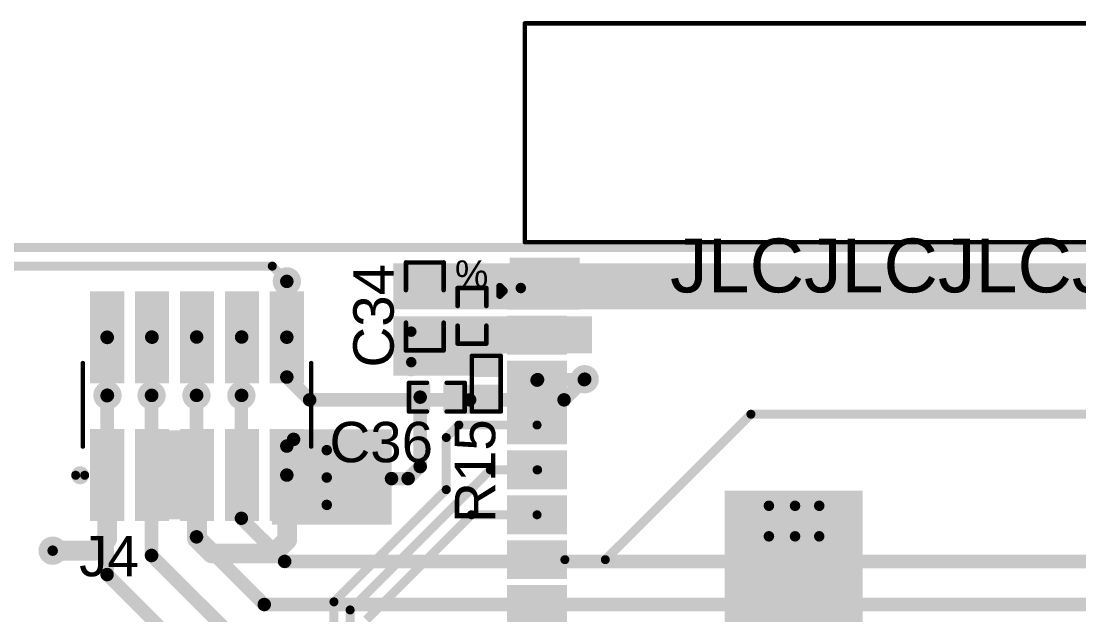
# Model space of a CAD drawing. Header units: millimetres. Extents: x -0.15 to 3.79, y -0.54 to 3.26.
# Drawn here: x 0.848 to 2.025, y 2.603 to 3.264 of the extents above; entities that cross this region are included whole.
import ezdxf

# ---------------------------------------------------------------- set-up
doc = ezdxf.new("R2010")
doc.units = ezdxf.units.MM
doc.header["$MEASUREMENT"] = 0
for name, color, linetype in [('BottomLayer', 5, 'Continuous'), ('BottomSolder', 6, 'Continuous'), ('Mechanical2', 216, 'Continuous'), ('TopLayer', 1, 'Continuous'), ('TopOverlay', 2, 'Continuous'), ('TopPaste', 8, 'Continuous'), ('TopSolder', 216, 'Continuous'), ('ViaHoleLayer', 16, 'Continuous')]:
    doc.layers.add(name, color=color, linetype=linetype)
doc.styles.add('Arial', font='', dxfattribs={"height": 0.2})
doc.styles.get('Arial').set_extended_font_data('Arial')

# ---------------------------------------------------------------- blocks, each defined once
blk = doc.blocks.new('41_SMD_M______37')
at = {"layer": 'TopLayer'}
for points in [[(-0.374, 0.3673), (-0.315, 0.3673), (-0.315, 0.3319), (-0.374, 0.3319)], [(0.315, 0.3673), (0.374, 0.3673), (0.374, 0.3319), (0.315, 0.3319)], [(-0.374, 0.3173), (-0.315, 0.3173), (-0.315, 0.2819), (-0.374, 0.2819)], [(0.315, 0.3173), (0.374, 0.3173), (0.374, 0.2819), (0.315, 0.2819)], [(-0.374, 0.2673), (-0.315, 0.2673), (-0.315, 0.2319), (-0.374, 0.2319)], [(0.315, 0.2673), (0.374, 0.2673), (0.374, 0.2319), (0.315, 0.2319)], [(-0.374, 0.2173), (-0.315, 0.2173), (-0.315, 0.1819), (-0.374, 0.1819)], [(0.315, 0.2173), (0.374, 0.2173), (0.374, 0.1819), (0.315, 0.1819)], [(-0.374, 0.1673), (-0.315, 0.1673), (-0.315, 0.1319), (-0.374, 0.1319)], [(0.315, 0.1673), (0.374, 0.1673), (0.374, 0.1319), (0.315, 0.1319)], [(-0.1319, 0.1224), (0.0138, 0.1224), (0.0138, -0.0232), (-0.1319, -0.0232)], [(-0.374, 0.1173), (-0.315, 0.1173), (-0.315, 0.0819), (-0.374, 0.0819)], [(0.315, 0.1173), (0.374, 0.1173), (0.374, 0.0819), (0.315, 0.0819)], [(-0.374, 0.0673), (-0.315, 0.0673), (-0.315, 0.0319), (-0.374, 0.0319)], [(0.315, 0.0673), (0.374, 0.0673), (0.374, 0.0319), (0.315, 0.0319)], [(-0.374, 0.0173), (-0.315, 0.0173), (-0.315, -0.0181), (-0.374, -0.0181)], [(0.315, 0.0173), (0.374, 0.0173), (0.374, -0.0181), (0.315, -0.0181)], [(-0.374, -0.0327), (-0.315, -0.0327), (-0.315, -0.0681), (-0.374, -0.0681)], [(0.315, -0.0327), (0.374, -0.0327), (0.374, -0.0681), (0.315, -0.0681)], [(-0.374, -0.0827), (-0.315, -0.0827), (-0.315, -0.1181), (-0.374, -0.1181)], [(0.315, -0.0827), (0.374, -0.0827), (0.374, -0.1181), (0.315, -0.1181)], [(-0.374, -0.1327), (-0.315, -0.1327), (-0.315, -0.1681), (-0.374, -0.1681)], [(0.315, -0.1327), (0.374, -0.1327), (0.374, -0.1681), (0.315, -0.1681)], [(-0.374, -0.1827), (-0.315, -0.1827), (-0.315, -0.2181), (-0.374, -0.2181)], [(0.315, -0.1827), (0.374, -0.1827), (0.374, -0.2181), (0.315, -0.2181)], [(-0.374, -0.2327), (-0.315, -0.2327), (-0.315, -0.2681), (-0.374, -0.2681)], [(0.315, -0.2327), (0.374, -0.2327), (0.374, -0.2681), (0.315, -0.2681)], [(-0.374, -0.2827), (-0.315, -0.2827), (-0.315, -0.3181), (-0.374, -0.3181)], [(0.315, -0.2827), (0.374, -0.2827), (0.374, -0.3181), (0.315, -0.3181)], [(-0.2925, -0.3791), (-0.2925, -0.3201), (-0.2571, -0.3201), (-0.2571, -0.3791)], [(-0.2425, -0.3791), (-0.2425, -0.3201), (-0.2071, -0.3201), (-0.2071, -0.3791)], [(-0.1925, -0.3791), (-0.1925, -0.3201), (-0.1571, -0.3201), (-0.1571, -0.3791)], [(-0.1425, -0.3791), (-0.1425, -0.3201), (-0.1071, -0.3201), (-0.1071, -0.3791)], [(-0.0925, -0.3791), (-0.0925, -0.3201), (-0.0571, -0.3201), (-0.0571, -0.3791)], [(-0.0425, -0.3791), (-0.0425, -0.3201), (-0.0071, -0.3201), (-0.0071, -0.3791)], [(0.0075, -0.3791), (0.0075, -0.3201), (0.0429, -0.3201), (0.0429, -0.3791)], [(0.0575, -0.3791), (0.0575, -0.3201), (0.0929, -0.3201), (0.0929, -0.3791)], [(0.1075, -0.3791), (0.1075, -0.3201), (0.1429, -0.3201), (0.1429, -0.3791)], [(0.1575, -0.3791), (0.1575, -0.3201), (0.1929, -0.3201), (0.1929, -0.3791)], [(0.2075, -0.3791), (0.2075, -0.3201), (0.2429, -0.3201), (0.2429, -0.3791)], [(0.2575, -0.3791), (0.2575, -0.3201), (0.2929, -0.3201), (0.2929, -0.3791)]]:
    blk.add_hatch(color=1, dxfattribs=at).paths.add_polyline_path(points)
at = {"layer": 'TopOverlay'}
for points in [[(-0.3748, 0.3686), (-0.2969, 0.3686), (-0.2969, 0.3859), (-0.3748, 0.3859)], [(-0.3133, 0.3279), (-0.2969, 0.3279), (-0.2969, 0.3703), (-0.3133, 0.3703)]]:
    blk.add_hatch(color=2, dxfattribs=at).paths.add_polyline_path(points)
at = {"layer": 'TopPaste'}
for points in [[(-0.374, 0.3673), (-0.315, 0.3673), (-0.315, 0.3319), (-0.374, 0.3319)], [(0.315, 0.3673), (0.374, 0.3673), (0.374, 0.3319), (0.315, 0.3319)], [(-0.374, 0.3173), (-0.315, 0.3173), (-0.315, 0.2819), (-0.374, 0.2819)], [(0.315, 0.3173), (0.374, 0.3173), (0.374, 0.2819), (0.315, 0.2819)], [(-0.374, 0.2673), (-0.315, 0.2673), (-0.315, 0.2319), (-0.374, 0.2319)], [(0.315, 0.2673), (0.374, 0.2673), (0.374, 0.2319), (0.315, 0.2319)], [(-0.374, 0.2173), (-0.315, 0.2173), (-0.315, 0.1819), (-0.374, 0.1819)], [(0.315, 0.2173), (0.374, 0.2173), (0.374, 0.1819), (0.315, 0.1819)], [(-0.374, 0.1673), (-0.315, 0.1673), (-0.315, 0.1319), (-0.374, 0.1319)], [(0.315, 0.1673), (0.374, 0.1673), (0.374, 0.1319), (0.315, 0.1319)], [(-0.1319, 0.1224), (0.0138, 0.1224), (0.0138, -0.0232), (-0.1319, -0.0232)], [(-0.374, 0.1173), (-0.315, 0.1173), (-0.315, 0.0819), (-0.374, 0.0819)], [(0.315, 0.1173), (0.374, 0.1173), (0.374, 0.0819), (0.315, 0.0819)], [(-0.374, 0.0673), (-0.315, 0.0673), (-0.315, 0.0319), (-0.374, 0.0319)], [(0.315, 0.0673), (0.374, 0.0673), (0.374, 0.0319), (0.315, 0.0319)], [(-0.374, 0.0173), (-0.315, 0.0173), (-0.315, -0.0181), (-0.374, -0.0181)], [(0.315, 0.0173), (0.374, 0.0173), (0.374, -0.0181), (0.315, -0.0181)], [(-0.374, -0.0327), (-0.315, -0.0327), (-0.315, -0.0681), (-0.374, -0.0681)], [(0.315, -0.0327), (0.374, -0.0327), (0.374, -0.0681), (0.315, -0.0681)], [(-0.374, -0.0827), (-0.315, -0.0827), (-0.315, -0.1181), (-0.374, -0.1181)], [(0.315, -0.0827), (0.374, -0.0827), (0.374, -0.1181), (0.315, -0.1181)], [(-0.374, -0.1327), (-0.315, -0.1327), (-0.315, -0.1681), (-0.374, -0.1681)], [(0.315, -0.1327), (0.374, -0.1327), (0.374, -0.1681), (0.315, -0.1681)], [(-0.374, -0.1827), (-0.315, -0.1827), (-0.315, -0.2181), (-0.374, -0.2181)], [(0.315, -0.1827), (0.374, -0.1827), (0.374, -0.2181), (0.315, -0.2181)], [(-0.374, -0.2327), (-0.315, -0.2327), (-0.315, -0.2681), (-0.374, -0.2681)], [(0.315, -0.2327), (0.374, -0.2327), (0.374, -0.2681), (0.315, -0.2681)], [(-0.374, -0.2827), (-0.315, -0.2827), (-0.315, -0.3181), (-0.374, -0.3181)], [(0.315, -0.2827), (0.374, -0.2827), (0.374, -0.3181), (0.315, -0.3181)], [(-0.2925, -0.3791), (-0.2925, -0.3201), (-0.2571, -0.3201), (-0.2571, -0.3791)], [(-0.2425, -0.3791), (-0.2425, -0.3201), (-0.2071, -0.3201), (-0.2071, -0.3791)], [(-0.1925, -0.3791), (-0.1925, -0.3201), (-0.1571, -0.3201), (-0.1571, -0.3791)], [(-0.1425, -0.3791), (-0.1425, -0.3201), (-0.1071, -0.3201), (-0.1071, -0.3791)], [(-0.0925, -0.3791), (-0.0925, -0.3201), (-0.0571, -0.3201), (-0.0571, -0.3791)], [(-0.0425, -0.3791), (-0.0425, -0.3201), (-0.0071, -0.3201), (-0.0071, -0.3791)], [(0.0075, -0.3791), (0.0075, -0.3201), (0.0429, -0.3201), (0.0429, -0.3791)], [(0.0575, -0.3791), (0.0575, -0.3201), (0.0929, -0.3201), (0.0929, -0.3791)], [(0.1075, -0.3791), (0.1075, -0.3201), (0.1429, -0.3201), (0.1429, -0.3791)], [(0.1575, -0.3791), (0.1575, -0.3201), (0.1929, -0.3201), (0.1929, -0.3791)], [(0.2075, -0.3791), (0.2075, -0.3201), (0.2429, -0.3201), (0.2429, -0.3791)], [(0.2575, -0.3791), (0.2575, -0.3201), (0.2929, -0.3201), (0.2929, -0.3791)]]:
    blk.add_hatch(color=8, dxfattribs=at).paths.add_polyline_path(points)
at = {"layer": 'TopSolder'}
for points in [[(-0.378, 0.3713), (-0.311, 0.3713), (-0.311, 0.3279), (-0.378, 0.3279)], [(0.311, 0.3713), (0.378, 0.3713), (0.378, 0.3279), (0.311, 0.3279)], [(-0.378, 0.3213), (-0.311, 0.3213), (-0.311, 0.2779), (-0.378, 0.2779)], [(0.311, 0.3213), (0.378, 0.3213), (0.378, 0.2779), (0.311, 0.2779)], [(-0.378, 0.2713), (-0.311, 0.2713), (-0.311, 0.2279), (-0.378, 0.2279)], [(0.311, 0.2713), (0.378, 0.2713), (0.378, 0.2279), (0.311, 0.2279)], [(-0.378, 0.2213), (-0.311, 0.2213), (-0.311, 0.1779), (-0.378, 0.1779)], [(0.311, 0.2213), (0.378, 0.2213), (0.378, 0.1779), (0.311, 0.1779)], [(-0.378, 0.1713), (-0.311, 0.1713), (-0.311, 0.1279), (-0.378, 0.1279)], [(0.311, 0.1713), (0.378, 0.1713), (0.378, 0.1279), (0.311, 0.1279)], [(-0.378, 0.1213), (-0.311, 0.1213), (-0.311, 0.0779), (-0.378, 0.0779)], [(-0.1359, 0.1264), (0.0178, 0.1264), (0.0178, -0.0272), (-0.1359, -0.0272)], [(0.311, 0.1213), (0.378, 0.1213), (0.378, 0.0779), (0.311, 0.0779)], [(-0.378, 0.0713), (-0.311, 0.0713), (-0.311, 0.0279), (-0.378, 0.0279)], [(0.311, 0.0713), (0.378, 0.0713), (0.378, 0.0279), (0.311, 0.0279)], [(-0.378, 0.0213), (-0.311, 0.0213), (-0.311, -0.0221), (-0.378, -0.0221)], [(0.311, 0.0213), (0.378, 0.0213), (0.378, -0.0221), (0.311, -0.0221)], [(-0.378, -0.0287), (-0.311, -0.0287), (-0.311, -0.0721), (-0.378, -0.0721)], [(0.311, -0.0287), (0.378, -0.0287), (0.378, -0.0721), (0.311, -0.0721)], [(-0.378, -0.0787), (-0.311, -0.0787), (-0.311, -0.1221), (-0.378, -0.1221)], [(0.311, -0.0787), (0.378, -0.0787), (0.378, -0.1221), (0.311, -0.1221)], [(-0.378, -0.1287), (-0.311, -0.1287), (-0.311, -0.1721), (-0.378, -0.1721)], [(0.311, -0.1287), (0.378, -0.1287), (0.378, -0.1721), (0.311, -0.1721)], [(-0.378, -0.1787), (-0.311, -0.1787), (-0.311, -0.2221), (-0.378, -0.2221)], [(0.311, -0.1787), (0.378, -0.1787), (0.378, -0.2221), (0.311, -0.2221)], [(-0.378, -0.2287), (-0.311, -0.2287), (-0.311, -0.2721), (-0.378, -0.2721)], [(0.311, -0.2287), (0.378, -0.2287), (0.378, -0.2721), (0.311, -0.2721)], [(-0.378, -0.2787), (-0.311, -0.2787), (-0.311, -0.3221), (-0.378, -0.3221)], [(0.311, -0.2787), (0.378, -0.2787), (0.378, -0.3221), (0.311, -0.3221)], [(-0.2965, -0.3831), (-0.2965, -0.3161), (-0.2531, -0.3161), (-0.2531, -0.3831)], [(-0.2465, -0.3831), (-0.2465, -0.3161), (-0.2031, -0.3161), (-0.2031, -0.3831)], [(-0.1965, -0.3831), (-0.1965, -0.3161), (-0.1531, -0.3161), (-0.1531, -0.3831)], [(-0.1465, -0.3831), (-0.1465, -0.3161), (-0.1031, -0.3161), (-0.1031, -0.3831)], [(-0.0965, -0.3831), (-0.0965, -0.3161), (-0.0531, -0.3161), (-0.0531, -0.3831)], [(-0.0465, -0.3831), (-0.0465, -0.3161), (-0.0031, -0.3161), (-0.0031, -0.3831)], [(0.0035, -0.3831), (0.0035, -0.3161), (0.0469, -0.3161), (0.0469, -0.3831)], [(0.0535, -0.3831), (0.0535, -0.3161), (0.0969, -0.3161), (0.0969, -0.3831)], [(0.1035, -0.3831), (0.1035, -0.3161), (0.1469, -0.3161), (0.1469, -0.3831)], [(0.1535, -0.3831), (0.1535, -0.3161), (0.1969, -0.3161), (0.1969, -0.3831)], [(0.2035, -0.3831), (0.2035, -0.3161), (0.2469, -0.3161), (0.2469, -0.3831)], [(0.2535, -0.3831), (0.2535, -0.3161), (0.2969, -0.3161), (0.2969, -0.3831)]]:
    blk.add_hatch(color=216, dxfattribs=at).paths.add_polyline_path(points)
at = {"layer": 'TopOverlay'}
for points, const_width in [([(-0.3581, 0.4033), (-0.3581, 0.647)], 0.005), ([(-0.3581, 0.647), (0.3579, 0.647)], 0.005), ([(0.3579, 0.4033), (0.3579, 0.647)], 0.005), ([(-0.3581, 0.4033), (0.3577, 0.4033)], 0.005), ([(-0.386, 0.344), (-0.386, 0.354)], 0.00787), ([(-0.386, 0.354), (-0.381, 0.349)], 0.00787), ([(-0.386, 0.344), (-0.381, 0.349)], 0.00787), ([(-0.3568, -0.3611), (-0.3568, -0.3291)], 0.005), ([(0.3572, -0.3621), (0.3572, -0.3301)], 0.005), ([(-0.3568, -0.3621), (-0.3019, -0.3621)], 0.005), ([(0.3022, -0.3621), (0.3572, -0.3621)], 0.005)]:
    blk.add_lwpolyline(points, dxfattribs=dict(at, const_width=const_width))
for points, const_width in [([(-0.3593, 0.647, 1), (-0.3568, 0.647, 1)], 0.0025), ([(-0.3593, 0.647, 1), (-0.3568, 0.647, 1)], 0.0025), ([(0.3567, 0.647, 1), (0.3592, 0.647, 1)], 0.0025), ([(0.3567, 0.647, 1), (0.3592, 0.647, 1)], 0.0025), ([(-0.3593, 0.4033, 1), (-0.3568, 0.4033, 1)], 0.0025), ([(-0.3593, 0.4033, 1), (-0.3568, 0.4033, 1)], 0.0025), ([(0.3565, 0.4033, 1), (0.359, 0.4033, 1)], 0.0025), ([(0.3567, 0.4033, 1), (0.3592, 0.4033, 1)], 0.0025), ([(-0.388, 0.354, 1), (-0.384, 0.354, 1)], 0.00394), ([(-0.388, 0.354, 1), (-0.384, 0.354, 1)], 0.00394), ([(-0.388, 0.344, 1), (-0.384, 0.344, 1)], 0.00394), ([(-0.388, 0.344, 1), (-0.384, 0.344, 1)], 0.00394), ([(-0.383, 0.349, 1), (-0.379, 0.349, 1)], 0.00394), ([(-0.383, 0.349, 1), (-0.379, 0.349, 1)], 0.00394), ([(-0.3581, -0.3291, 1), (-0.3556, -0.3291, 1)], 0.0025), ([(0.3559, -0.3301, 1), (0.3584, -0.3301, 1)], 0.0025), ([(-0.3581, -0.3611, 1), (-0.3556, -0.3611, 1)], 0.0025), ([(-0.3581, -0.3621, 1), (-0.3556, -0.3621, 1)], 0.0025), ([(-0.3032, -0.3621, 1), (-0.3007, -0.3621, 1)], 0.0025), ([(0.301, -0.3621, 1), (0.3035, -0.3621, 1)], 0.0025), ([(0.3559, -0.3621, 1), (0.3584, -0.3621, 1)], 0.0025), ([(0.3559, -0.3621, 1), (0.3584, -0.3621, 1)], 0.0025)]:
    blk.add_lwpolyline(points, format="xyb", close=True, dxfattribs=dict(at, const_width=const_width))
blk = doc.blocks.new('R___0402_82')
at = {"layer": 'TopLayer'}
for points in [[(-0.0275, -0.0125), (-0.0275, 0.0125), (-0.0095, 0.0125), (-0.0095, -0.0125)], [(0.0095, -0.0125), (0.0095, 0.0125), (0.0275, 0.0125), (0.0275, -0.0125)]]:
    blk.add_hatch(color=1, dxfattribs=at).paths.add_polyline_path(points)
at = {"layer": 'TopPaste'}
for points in [[(-0.0275, -0.0125), (-0.0275, 0.0125), (-0.0095, 0.0125), (-0.0095, -0.0125)], [(0.0095, -0.0125), (0.0095, 0.0125), (0.0275, 0.0125), (0.0275, -0.0125)]]:
    blk.add_hatch(color=8, dxfattribs=at).paths.add_polyline_path(points)
at = {"layer": 'TopSolder'}
for points in [[(-0.0297, -0.0147), (-0.0297, 0.0147), (-0.0073, 0.0147), (-0.0073, -0.0147)], [(0.0073, -0.0147), (0.0073, 0.0147), (0.0297, 0.0147), (0.0297, -0.0147)]]:
    blk.add_hatch(color=216, dxfattribs=at).paths.add_polyline_path(points)
at = {"layer": 'TopOverlay'}
for points, const_width in [([(-0.031, 0.016), (-0.031, -0.016)], 0.005), ([(-0.031, 0.016), (0.031, 0.016)], 0.005), ([(0.031, 0.016), (0.031, -0.016)], 0.005), ([(-0.031, -0.016), (0.031, -0.016)], 0.005), ([(-0.032, -0.017), (0.032, -0.017)], 0.000127)]:
    blk.add_lwpolyline(points, dxfattribs=dict(at, const_width=const_width))
for points, const_width in [([(-0.0323, 0.016, 1), (-0.0297, 0.016, 1)], 0.0025), ([(-0.0323, 0.016, 1), (-0.0297, 0.016, 1)], 0.0025), ([(0.0297, 0.016, 1), (0.0323, 0.016, 1)], 0.0025), ([(0.0297, 0.016, 1), (0.0323, 0.016, 1)], 0.0025), ([(-0.0323, -0.016, 1), (-0.0297, -0.016, 1)], 0.0025), ([(-0.0323, -0.016, 1), (-0.0297, -0.016, 1)], 0.0025), ([(-0.032, -0.017, 1), (-0.032, -0.017, 1)], 0.0000635), ([(0.0297, -0.016, 1), (0.0323, -0.016, 1)], 0.0025), ([(0.0297, -0.016, 1), (0.0323, -0.016, 1)], 0.0025), ([(0.032, -0.017, 1), (0.032, -0.017, 1)], 0.0000635)]:
    blk.add_lwpolyline(points, format="xyb", close=True, dxfattribs=dict(at, const_width=const_width))
blk = doc.blocks.new('20021121_00010C4LF__143')
at = {"layer": 'TopLayer'}
for points in [[(-0.115, 0.124), (-0.085, 0.124), (-0.085, 0.0295), (-0.115, 0.0295)], [(-0.065, 0.124), (-0.035, 0.124), (-0.035, 0.0295), (-0.065, 0.0295)], [(-0.015, 0.124), (0.015, 0.124), (0.015, 0.0295), (-0.015, 0.0295)], [(0.035, 0.124), (0.065, 0.124), (0.065, 0.0295), (0.035, 0.0295)], [(0.085, 0.124), (0.115, 0.124), (0.115, 0.0295), (0.085, 0.0295)], [(-0.115, -0.0295), (-0.085, -0.0295), (-0.085, -0.124), (-0.115, -0.124)], [(-0.065, -0.0295), (-0.035, -0.0295), (-0.035, -0.124), (-0.065, -0.124)], [(-0.015, -0.0295), (0.015, -0.0295), (0.015, -0.124), (-0.015, -0.124)], [(0.035, -0.0295), (0.065, -0.0295), (0.065, -0.124), (0.035, -0.124)], [(0.085, -0.0295), (0.115, -0.0295), (0.115, -0.124), (0.085, -0.124)]]:
    blk.add_hatch(color=1, dxfattribs=at).paths.add_polyline_path(points)
at = {"layer": 'TopPaste'}
for points in [[(-0.115, 0.124), (-0.085, 0.124), (-0.085, 0.0295), (-0.115, 0.0295)], [(-0.065, 0.124), (-0.035, 0.124), (-0.035, 0.0295), (-0.065, 0.0295)], [(-0.015, 0.124), (0.015, 0.124), (0.015, 0.0295), (-0.015, 0.0295)], [(0.035, 0.124), (0.065, 0.124), (0.065, 0.0295), (0.035, 0.0295)], [(0.085, 0.124), (0.115, 0.124), (0.115, 0.0295), (0.085, 0.0295)], [(-0.115, -0.0295), (-0.085, -0.0295), (-0.085, -0.124), (-0.115, -0.124)], [(-0.065, -0.0295), (-0.035, -0.0295), (-0.035, -0.124), (-0.065, -0.124)], [(-0.015, -0.0295), (0.015, -0.0295), (0.015, -0.124), (-0.015, -0.124)], [(0.035, -0.0295), (0.065, -0.0295), (0.065, -0.124), (0.035, -0.124)], [(0.085, -0.0295), (0.115, -0.0295), (0.115, -0.124), (0.085, -0.124)]]:
    blk.add_hatch(color=8, dxfattribs=at).paths.add_polyline_path(points)
at = {"layer": 'TopSolder'}
for points in [[(-0.119, 0.128), (-0.081, 0.128), (-0.081, 0.0255), (-0.119, 0.0255)], [(-0.069, 0.128), (-0.031, 0.128), (-0.031, 0.0255), (-0.069, 0.0255)], [(-0.019, 0.128), (0.019, 0.128), (0.019, 0.0255), (-0.019, 0.0255)], [(0.031, 0.128), (0.069, 0.128), (0.069, 0.0255), (0.031, 0.0255)], [(0.081, 0.128), (0.119, 0.128), (0.119, 0.0255), (0.081, 0.0255)], [(-0.119, -0.0255), (-0.081, -0.0255), (-0.081, -0.128), (-0.119, -0.128)], [(-0.069, -0.0255), (-0.031, -0.0255), (-0.031, -0.128), (-0.069, -0.128)], [(-0.019, -0.0255), (0.019, -0.0255), (0.019, -0.128), (-0.019, -0.128)], [(0.031, -0.0255), (0.069, -0.0255), (0.069, -0.128), (0.031, -0.128)], [(0.081, -0.0255), (0.119, -0.0255), (0.119, -0.128), (0.081, -0.128)]]:
    blk.add_hatch(color=216, dxfattribs=at).paths.add_polyline_path(points)
at = {"layer": 'TopOverlay', "const_width": 0.005}
for points in [[(-0.127, -0.045), (-0.127, 0.048)], [(0.127, -0.045), (0.127, 0.048)]]:
    blk.add_lwpolyline(points, dxfattribs=at)
at = {"layer": 'TopOverlay'}
for points, const_width in [([(-0.1283, 0.048, 1), (-0.1258, 0.048, 1)], 0.0025), ([(0.1258, 0.048, 1), (0.1283, 0.048, 1)], 0.0025), ([(-0.1283, -0.045, 1), (-0.1258, -0.045, 1)], 0.0025), ([(0.1258, -0.045, 1), (0.1283, -0.045, 1)], 0.0025), ([(-0.125, -0.077, 1), (-0.135, -0.077, 1)], 0.01), ([(-0.1375, -0.077, 1), (-0.1325, -0.077, 1)], 0.005), ([(-0.1275, -0.077, 1), (-0.1225, -0.077, 1)], 0.005)]:
    blk.add_lwpolyline(points, format="xyb", close=True, dxfattribs=dict(at, const_width=const_width))
blk = doc.blocks.new('C___0402_156')
at = {"layer": 'TopLayer'}
for points in [[(-0.0275, -0.0125), (-0.0275, 0.0125), (-0.0095, 0.0125), (-0.0095, -0.0125)], [(0.0095, -0.0125), (0.0095, 0.0125), (0.0275, 0.0125), (0.0275, -0.0125)]]:
    blk.add_hatch(color=1, dxfattribs=at).paths.add_polyline_path(points)
at = {"layer": 'TopPaste'}
for points in [[(-0.0275, -0.0125), (-0.0275, 0.0125), (-0.0095, 0.0125), (-0.0095, -0.0125)], [(0.0095, -0.0125), (0.0095, 0.0125), (0.0275, 0.0125), (0.0275, -0.0125)]]:
    blk.add_hatch(color=8, dxfattribs=at).paths.add_polyline_path(points)
at = {"layer": 'TopSolder'}
for points in [[(-0.0299, -0.0149), (-0.0299, 0.0149), (-0.0071, 0.0149), (-0.0071, -0.0149)], [(0.0071, -0.0149), (0.0071, 0.0149), (0.0299, 0.0149), (0.0299, -0.0149)]]:
    blk.add_hatch(color=216, dxfattribs=at).paths.add_polyline_path(points)
at = {"layer": 'TopOverlay', "const_width": 0.005}
for points in [[(-0.031, 0.016), (-0.011, 0.016)], [(-0.031, -0.016), (-0.031, 0.016)], [(0.011, 0.016), (0.031, 0.016)], [(0.031, -0.016), (0.031, 0.016)], [(-0.031, -0.016), (-0.011, -0.016)], [(0.011, -0.016), (0.031, -0.016)]]:
    blk.add_lwpolyline(points, dxfattribs=at)
at = {"layer": 'TopOverlay', "const_width": 0.0025}
for points in [[(-0.0323, 0.016, 1), (-0.0297, 0.016, 1)], [(-0.0323, 0.016, 1), (-0.0297, 0.016, 1)], [(-0.0123, 0.016, 1), (-0.0097, 0.016, 1)], [(0.0097, 0.016, 1), (0.0123, 0.016, 1)], [(0.0297, 0.016, 1), (0.0323, 0.016, 1)], [(0.0297, 0.016, 1), (0.0323, 0.016, 1)], [(-0.0323, -0.016, 1), (-0.0297, -0.016, 1)], [(-0.0323, -0.016, 1), (-0.0297, -0.016, 1)], [(-0.0123, -0.016, 1), (-0.0097, -0.016, 1)], [(0.0097, -0.016, 1), (0.0123, -0.016, 1)], [(0.0297, -0.016, 1), (0.0323, -0.016, 1)], [(0.0297, -0.016, 1), (0.0323, -0.016, 1)]]:
    blk.add_lwpolyline(points, format="xyb", close=True, dxfattribs=at)
blk = doc.blocks.new('C___0402_157')
at = {"layer": 'TopLayer'}
for points in [[(-0.0275, -0.0125), (-0.0275, 0.0125), (-0.0095, 0.0125), (-0.0095, -0.0125)], [(0.0095, -0.0125), (0.0095, 0.0125), (0.0275, 0.0125), (0.0275, -0.0125)]]:
    blk.add_hatch(color=1, dxfattribs=at).paths.add_polyline_path(points)
at = {"layer": 'TopPaste'}
for points in [[(-0.0275, -0.0125), (-0.0275, 0.0125), (-0.0095, 0.0125), (-0.0095, -0.0125)], [(0.0095, -0.0125), (0.0095, 0.0125), (0.0275, 0.0125), (0.0275, -0.0125)]]:
    blk.add_hatch(color=8, dxfattribs=at).paths.add_polyline_path(points)
at = {"layer": 'TopSolder'}
for points in [[(-0.0299, -0.0149), (-0.0299, 0.0149), (-0.0071, 0.0149), (-0.0071, -0.0149)], [(0.0071, -0.0149), (0.0071, 0.0149), (0.0299, 0.0149), (0.0299, -0.0149)]]:
    blk.add_hatch(color=216, dxfattribs=at).paths.add_polyline_path(points)
at = {"layer": 'TopOverlay', "const_width": 0.005}
for points in [[(-0.031, 0.016), (-0.011, 0.016)], [(-0.031, 0.016), (-0.031, -0.016)], [(0.011, 0.016), (0.031, 0.016)], [(0.031, 0.016), (0.031, -0.016)], [(-0.031, -0.016), (-0.011, -0.016)], [(0.011, -0.016), (0.031, -0.016)]]:
    blk.add_lwpolyline(points, dxfattribs=at)
at = {"layer": 'TopOverlay', "const_width": 0.0025}
for points in [[(-0.0323, 0.016, 1), (-0.0297, 0.016, 1)], [(-0.0323, 0.016, 1), (-0.0297, 0.016, 1)], [(-0.0123, 0.016, 1), (-0.0097, 0.016, 1)], [(0.0097, 0.016, 1), (0.0123, 0.016, 1)], [(0.0297, 0.016, 1), (0.0323, 0.016, 1)], [(0.0297, 0.016, 1), (0.0323, 0.016, 1)], [(-0.0323, -0.016, 1), (-0.0297, -0.016, 1)], [(-0.0323, -0.016, 1), (-0.0297, -0.016, 1)], [(-0.0123, -0.016, 1), (-0.0097, -0.016, 1)], [(0.0097, -0.016, 1), (0.0123, -0.016, 1)], [(0.0297, -0.016, 1), (0.0323, -0.016, 1)], [(0.0297, -0.016, 1), (0.0323, -0.016, 1)]]:
    blk.add_lwpolyline(points, format="xyb", close=True, dxfattribs=at)
blk = doc.blocks.new('C___0603_158')
at = {"layer": 'TopLayer'}
for points in [[(-0.015, 0.0175), (-0.015, -0.0175), (-0.045, -0.0175), (-0.045, 0.0175)], [(0.045, 0.0175), (0.045, -0.0175), (0.015, -0.0175), (0.015, 0.0175)]]:
    blk.add_hatch(color=1, dxfattribs=at).paths.add_polyline_path(points)
at = {"layer": 'TopPaste'}
for points in [[(-0.015, 0.0175), (-0.015, -0.0175), (-0.045, -0.0175), (-0.045, 0.0175)], [(0.045, 0.0175), (0.045, -0.0175), (0.015, -0.0175), (0.015, 0.0175)]]:
    blk.add_hatch(color=8, dxfattribs=at).paths.add_polyline_path(points)
at = {"layer": 'TopSolder'}
for points in [[(-0.0126, 0.0199), (-0.0126, -0.0199), (-0.0474, -0.0199), (-0.0474, 0.0199)], [(0.0474, 0.0199), (0.0474, -0.0199), (0.0126, -0.0199), (0.0126, 0.0199)]]:
    blk.add_hatch(color=216, dxfattribs=at).paths.add_polyline_path(points)
at = {"layer": 'TopOverlay', "const_width": 0.005}
for points in [[(-0.049, 0.021), (-0.018, 0.021)], [(-0.049, 0.021), (-0.049, -0.021)], [(0.018, 0.021), (0.049, 0.021)], [(0.049, 0.021), (0.049, -0.021)], [(-0.049, -0.021), (-0.018, -0.021)], [(0.018, -0.021), (0.049, -0.021)]]:
    blk.add_lwpolyline(points, dxfattribs=at)
at = {"layer": 'TopOverlay', "const_width": 0.0025}
for points in [[(-0.0503, 0.021, 1), (-0.0478, 0.021, 1)], [(-0.0503, 0.021, 1), (-0.0478, 0.021, 1)], [(-0.0192, 0.021, 1), (-0.0168, 0.021, 1)], [(0.0168, 0.021, 1), (0.0192, 0.021, 1)], [(0.0478, 0.021, 1), (0.0503, 0.021, 1)], [(0.0478, 0.021, 1), (0.0503, 0.021, 1)], [(-0.0503, -0.021, 1), (-0.0478, -0.021, 1)], [(-0.0503, -0.021, 1), (-0.0478, -0.021, 1)], [(-0.0192, -0.021, 1), (-0.0168, -0.021, 1)], [(0.0168, -0.021, 1), (0.0192, -0.021, 1)], [(0.0478, -0.021, 1), (0.0503, -0.021, 1)], [(0.0478, -0.021, 1), (0.0503, -0.021, 1)]]:
    blk.add_lwpolyline(points, format="xyb", close=True, dxfattribs=at)

msp = doc.modelspace()

# ---------------------------------------------------------------- hatches: boundary and pattern name
at = {"layer": 'BottomLayer'}
h = msp.add_hatch(color=5, dxfattribs=at)
edge = h.paths.add_edge_path()
edge.add_arc((1.1436, 2.974), 0.0118, 0, 360)
h = msp.add_hatch(color=5, dxfattribs=at)
edge = h.paths.add_edge_path()
edge.add_arc((1.4039, 2.9666), 0.0118, 0, 360)
h = msp.add_hatch(color=5, dxfattribs=at)
edge = h.paths.add_edge_path()
edge.add_arc((1.282, 2.918), 0.0118, 0, 360)
h = msp.add_hatch(color=5, dxfattribs=at)
edge = h.paths.add_edge_path()
edge.add_arc((1.282, 2.884), 0.0118, 0, 360)
h = msp.add_hatch(color=5, dxfattribs=at)
edge = h.paths.add_edge_path()
edge.add_arc((1.475, 2.865), 0.0118, 0, 360)
h = msp.add_hatch(color=5, dxfattribs=at)
edge = h.paths.add_edge_path()
edge.add_arc((0.944, 2.847), 0.0118, 0, 360)
h = msp.add_hatch(color=5, dxfattribs=at)
edge = h.paths.add_edge_path()
edge.add_arc((0.993, 2.847), 0.0118, 0, 360)
h = msp.add_hatch(color=5, dxfattribs=at)
edge = h.paths.add_edge_path()
edge.add_arc((1.043, 2.847), 0.0118, 0, 360)
h = msp.add_hatch(color=5, dxfattribs=at)
edge = h.paths.add_edge_path()
edge.add_arc((1.093, 2.847), 0.0118, 0, 360)
h = msp.add_hatch(color=5, dxfattribs=at)
edge = h.paths.add_edge_path()
edge.add_arc((1.347, 2.842), 0.0118, 0, 360)
h = msp.add_hatch(color=5, dxfattribs=at)
edge = h.paths.add_edge_path()
edge.add_arc((1.188, 2.786), 0.0118, 0, 360)
h = msp.add_hatch(color=5, dxfattribs=at)
edge = h.paths.add_edge_path()
edge.add_arc((1.188, 2.7555), 0.0118, 0, 360)
h = msp.add_hatch(color=5, dxfattribs=at)
edge = h.paths.add_edge_path()
edge.add_arc((1.188, 2.725), 0.0118, 0, 360)
h = msp.add_hatch(color=5, dxfattribs=at)
edge = h.paths.add_edge_path()
edge.add_arc((1.68, 2.724), 0.0118, 0, 360)
h = msp.add_hatch(color=5, dxfattribs=at)
edge = h.paths.add_edge_path()
edge.add_arc((1.7091, 2.724), 0.0118, 0, 360)
h = msp.add_hatch(color=5, dxfattribs=at)
edge = h.paths.add_edge_path()
edge.add_arc((1.736, 2.724), 0.0118, 0, 360)
h = msp.add_hatch(color=5, dxfattribs=at)
edge = h.paths.add_edge_path()
edge.add_arc((1.68, 2.69), 0.0118, 0, 360)
h = msp.add_hatch(color=5, dxfattribs=at)
edge = h.paths.add_edge_path()
edge.add_arc((1.7091, 2.69), 0.0118, 0, 360)
h = msp.add_hatch(color=5, dxfattribs=at)
edge = h.paths.add_edge_path()
edge.add_arc((1.736, 2.69), 0.0118, 0, 360)
h = msp.add_hatch(color=5, dxfattribs=at)
edge = h.paths.add_edge_path()
edge.add_arc((0.883, 2.674), 0.0118, 0, 360)
at = {"layer": 'BottomSolder'}
h = msp.add_hatch(color=6, dxfattribs=at)
edge = h.paths.add_edge_path()
edge.add_arc((1.1436, 2.974), 0.0158, 0, 360)
h = msp.add_hatch(color=6, dxfattribs=at)
edge = h.paths.add_edge_path()
edge.add_arc((1.4039, 2.9666), 0.0158, 0, 360)
h = msp.add_hatch(color=6, dxfattribs=at)
edge = h.paths.add_edge_path()
edge.add_arc((1.282, 2.918), 0.0158, 0, 360)
h = msp.add_hatch(color=6, dxfattribs=at)
edge = h.paths.add_edge_path()
edge.add_arc((1.282, 2.884), 0.0158, 0, 360)
h = msp.add_hatch(color=6, dxfattribs=at)
edge = h.paths.add_edge_path()
edge.add_arc((1.475, 2.865), 0.0158, 0, 360)
h = msp.add_hatch(color=6, dxfattribs=at)
edge = h.paths.add_edge_path()
edge.add_arc((0.944, 2.847), 0.0158, 0, 360)
h = msp.add_hatch(color=6, dxfattribs=at)
edge = h.paths.add_edge_path()
edge.add_arc((0.993, 2.847), 0.0158, 0, 360)
h = msp.add_hatch(color=6, dxfattribs=at)
edge = h.paths.add_edge_path()
edge.add_arc((1.043, 2.847), 0.0158, 0, 360)
h = msp.add_hatch(color=6, dxfattribs=at)
edge = h.paths.add_edge_path()
edge.add_arc((1.093, 2.847), 0.0158, 0, 360)
h = msp.add_hatch(color=6, dxfattribs=at)
edge = h.paths.add_edge_path()
edge.add_arc((1.347, 2.842), 0.0158, 0, 360)
h = msp.add_hatch(color=6, dxfattribs=at)
edge = h.paths.add_edge_path()
edge.add_arc((1.188, 2.786), 0.0158, 0, 360)
h = msp.add_hatch(color=6, dxfattribs=at)
edge = h.paths.add_edge_path()
edge.add_arc((1.188, 2.7555), 0.0158, 0, 360)
h = msp.add_hatch(color=6, dxfattribs=at)
edge = h.paths.add_edge_path()
edge.add_arc((1.188, 2.725), 0.0158, 0, 360)
h = msp.add_hatch(color=6, dxfattribs=at)
edge = h.paths.add_edge_path()
edge.add_arc((1.68, 2.724), 0.0158, 0, 360)
h = msp.add_hatch(color=6, dxfattribs=at)
edge = h.paths.add_edge_path()
edge.add_arc((1.7091, 2.724), 0.0158, 0, 360)
h = msp.add_hatch(color=6, dxfattribs=at)
edge = h.paths.add_edge_path()
edge.add_arc((1.736, 2.724), 0.0158, 0, 360)
h = msp.add_hatch(color=6, dxfattribs=at)
edge = h.paths.add_edge_path()
edge.add_arc((1.68, 2.69), 0.0158, 0, 360)
h = msp.add_hatch(color=6, dxfattribs=at)
edge = h.paths.add_edge_path()
edge.add_arc((1.7091, 2.69), 0.0158, 0, 360)
h = msp.add_hatch(color=6, dxfattribs=at)
edge = h.paths.add_edge_path()
edge.add_arc((1.736, 2.69), 0.0158, 0, 360)
h = msp.add_hatch(color=6, dxfattribs=at)
edge = h.paths.add_edge_path()
edge.add_arc((0.883, 2.674), 0.0158, 0, 360)
at = {"layer": 'TopLayer'}
for points in [[(1.262, 2.943), (2.142, 2.943), (2.142, 2.994), (1.262, 2.994)], [(1.262, 2.894), (1.483, 2.894), (1.483, 2.935), (1.262, 2.935)], [(1.262, 2.869), (1.384, 2.869), (1.384, 2.897), (1.262, 2.897)], [(1.318, 2.827), (1.384, 2.827), (1.384, 2.859), (1.318, 2.859)], [(0.977, 2.709), (1.062, 2.709), (1.062, 2.808), (0.977, 2.808)], [(1.127, 2.703), (1.2601, 2.703), (1.2601, 2.809), (1.127, 2.809)]]:
    msp.add_hatch(color=1, dxfattribs=at).paths.add_polyline_path(points)
h = msp.add_hatch(color=1, dxfattribs=at)
edge = h.paths.add_edge_path()
edge.add_arc((1.1436, 2.974), 0.0118, 0, 360)
h = msp.add_hatch(color=1, dxfattribs=at)
edge = h.paths.add_edge_path()
edge.add_arc((1.4039, 2.9666), 0.0118, 0, 360)
h = msp.add_hatch(color=1, dxfattribs=at)
edge = h.paths.add_edge_path()
edge.add_arc((1.282, 2.918), 0.0118, 0, 360)
h = msp.add_hatch(color=1, dxfattribs=at)
edge = h.paths.add_edge_path()
edge.add_arc((1.282, 2.884), 0.0118, 0, 360)
h = msp.add_hatch(color=1, dxfattribs=at)
edge = h.paths.add_edge_path()
edge.add_arc((1.475, 2.865), 0.0118, 0, 360)
h = msp.add_hatch(color=1, dxfattribs=at)
edge = h.paths.add_edge_path()
edge.add_arc((0.944, 2.847), 0.0118, 0, 360)
h = msp.add_hatch(color=1, dxfattribs=at)
edge = h.paths.add_edge_path()
edge.add_arc((0.993, 2.847), 0.0118, 0, 360)
h = msp.add_hatch(color=1, dxfattribs=at)
edge = h.paths.add_edge_path()
edge.add_arc((1.043, 2.847), 0.0118, 0, 360)
h = msp.add_hatch(color=1, dxfattribs=at)
edge = h.paths.add_edge_path()
edge.add_arc((1.093, 2.847), 0.0118, 0, 360)
h = msp.add_hatch(color=1, dxfattribs=at)
edge = h.paths.add_edge_path()
edge.add_arc((1.347, 2.842), 0.0118, 0, 360)
h = msp.add_hatch(color=1, dxfattribs=at)
edge = h.paths.add_edge_path()
edge.add_arc((1.188, 2.786), 0.0118, 0, 360)
h = msp.add_hatch(color=1, dxfattribs=at)
edge = h.paths.add_edge_path()
edge.add_arc((1.188, 2.7555), 0.0118, 0, 360)
h = msp.add_hatch(color=1, dxfattribs=at)
edge = h.paths.add_edge_path()
edge.add_arc((1.188, 2.725), 0.0118, 0, 360)
h = msp.add_hatch(color=1, dxfattribs=at)
edge = h.paths.add_edge_path()
edge.add_arc((1.68, 2.724), 0.0118, 0, 360)
h = msp.add_hatch(color=1, dxfattribs=at)
edge = h.paths.add_edge_path()
edge.add_arc((1.7091, 2.724), 0.0118, 0, 360)
h = msp.add_hatch(color=1, dxfattribs=at)
edge = h.paths.add_edge_path()
edge.add_arc((1.736, 2.724), 0.0118, 0, 360)
h = msp.add_hatch(color=1, dxfattribs=at)
edge = h.paths.add_edge_path()
edge.add_arc((1.68, 2.69), 0.0118, 0, 360)
h = msp.add_hatch(color=1, dxfattribs=at)
edge = h.paths.add_edge_path()
edge.add_arc((1.7091, 2.69), 0.0118, 0, 360)
h = msp.add_hatch(color=1, dxfattribs=at)
edge = h.paths.add_edge_path()
edge.add_arc((1.736, 2.69), 0.0118, 0, 360)
h = msp.add_hatch(color=1, dxfattribs=at)
edge = h.paths.add_edge_path()
edge.add_arc((0.883, 2.674), 0.0118, 0, 360)
at = {"layer": 'TopSolder'}
h = msp.add_hatch(color=216, dxfattribs=at)
edge = h.paths.add_edge_path()
edge.add_arc((1.1436, 2.974), 0.0158, 0, 360)
h = msp.add_hatch(color=216, dxfattribs=at)
edge = h.paths.add_edge_path()
edge.add_arc((1.4039, 2.9666), 0.0158, 0, 360)
h = msp.add_hatch(color=216, dxfattribs=at)
edge = h.paths.add_edge_path()
edge.add_arc((1.282, 2.918), 0.0158, 0, 360)
h = msp.add_hatch(color=216, dxfattribs=at)
edge = h.paths.add_edge_path()
edge.add_arc((1.282, 2.884), 0.0158, 0, 360)
h = msp.add_hatch(color=216, dxfattribs=at)
edge = h.paths.add_edge_path()
edge.add_arc((1.475, 2.865), 0.0158, 0, 360)
h = msp.add_hatch(color=216, dxfattribs=at)
edge = h.paths.add_edge_path()
edge.add_arc((0.944, 2.847), 0.0158, 0, 360)
h = msp.add_hatch(color=216, dxfattribs=at)
edge = h.paths.add_edge_path()
edge.add_arc((0.993, 2.847), 0.0158, 0, 360)
h = msp.add_hatch(color=216, dxfattribs=at)
edge = h.paths.add_edge_path()
edge.add_arc((1.043, 2.847), 0.0158, 0, 360)
h = msp.add_hatch(color=216, dxfattribs=at)
edge = h.paths.add_edge_path()
edge.add_arc((1.093, 2.847), 0.0158, 0, 360)
h = msp.add_hatch(color=216, dxfattribs=at)
edge = h.paths.add_edge_path()
edge.add_arc((1.347, 2.842), 0.0158, 0, 360)
h = msp.add_hatch(color=216, dxfattribs=at)
edge = h.paths.add_edge_path()
edge.add_arc((1.188, 2.786), 0.0158, 0, 360)
h = msp.add_hatch(color=216, dxfattribs=at)
edge = h.paths.add_edge_path()
edge.add_arc((1.188, 2.7555), 0.0158, 0, 360)
h = msp.add_hatch(color=216, dxfattribs=at)
edge = h.paths.add_edge_path()
edge.add_arc((1.188, 2.725), 0.0158, 0, 360)
h = msp.add_hatch(color=216, dxfattribs=at)
edge = h.paths.add_edge_path()
edge.add_arc((1.68, 2.724), 0.0158, 0, 360)
h = msp.add_hatch(color=216, dxfattribs=at)
edge = h.paths.add_edge_path()
edge.add_arc((1.7091, 2.724), 0.0158, 0, 360)
h = msp.add_hatch(color=216, dxfattribs=at)
edge = h.paths.add_edge_path()
edge.add_arc((1.736, 2.724), 0.0158, 0, 360)
h = msp.add_hatch(color=216, dxfattribs=at)
edge = h.paths.add_edge_path()
edge.add_arc((1.68, 2.69), 0.0158, 0, 360)
h = msp.add_hatch(color=216, dxfattribs=at)
edge = h.paths.add_edge_path()
edge.add_arc((1.7091, 2.69), 0.0158, 0, 360)
h = msp.add_hatch(color=216, dxfattribs=at)
edge = h.paths.add_edge_path()
edge.add_arc((1.736, 2.69), 0.0158, 0, 360)
h = msp.add_hatch(color=216, dxfattribs=at)
edge = h.paths.add_edge_path()
edge.add_arc((0.883, 2.674), 0.0158, 0, 360)
at = {"layer": 'ViaHoleLayer'}
h = msp.add_hatch(color=16, dxfattribs=at)
edge = h.paths.add_edge_path()
edge.add_arc((1.1436, 2.974), 0.00591, 0, 360)
h = msp.add_hatch(color=16, dxfattribs=at)
edge = h.paths.add_edge_path()
edge.add_arc((1.4039, 2.9666), 0.00591, 0, 360)
h = msp.add_hatch(color=16, dxfattribs=at)
edge = h.paths.add_edge_path()
edge.add_arc((1.282, 2.918), 0.00591, 0, 360)
h = msp.add_hatch(color=16, dxfattribs=at)
edge = h.paths.add_edge_path()
edge.add_arc((1.282, 2.884), 0.00591, 0, 360)
h = msp.add_hatch(color=16, dxfattribs=at)
edge = h.paths.add_edge_path()
edge.add_arc((1.475, 2.865), 0.00591, 0, 360)
h = msp.add_hatch(color=16, dxfattribs=at)
edge = h.paths.add_edge_path()
edge.add_arc((0.944, 2.847), 0.00591, 0, 360)
h = msp.add_hatch(color=16, dxfattribs=at)
edge = h.paths.add_edge_path()
edge.add_arc((0.993, 2.847), 0.00591, 0, 360)
h = msp.add_hatch(color=16, dxfattribs=at)
edge = h.paths.add_edge_path()
edge.add_arc((1.043, 2.847), 0.00591, 0, 360)
h = msp.add_hatch(color=16, dxfattribs=at)
edge = h.paths.add_edge_path()
edge.add_arc((1.093, 2.847), 0.00591, 0, 360)
h = msp.add_hatch(color=16, dxfattribs=at)
edge = h.paths.add_edge_path()
edge.add_arc((1.347, 2.842), 0.00591, 0, 360)
h = msp.add_hatch(color=16, dxfattribs=at)
edge = h.paths.add_edge_path()
edge.add_arc((1.188, 2.786), 0.00591, 0, 360)
h = msp.add_hatch(color=16, dxfattribs=at)
edge = h.paths.add_edge_path()
edge.add_arc((1.188, 2.7555), 0.00591, 0, 360)
h = msp.add_hatch(color=16, dxfattribs=at)
edge = h.paths.add_edge_path()
edge.add_arc((1.188, 2.725), 0.00591, 0, 360)
h = msp.add_hatch(color=16, dxfattribs=at)
edge = h.paths.add_edge_path()
edge.add_arc((1.68, 2.724), 0.00591, 0, 360)
h = msp.add_hatch(color=16, dxfattribs=at)
edge = h.paths.add_edge_path()
edge.add_arc((1.7091, 2.724), 0.00591, 0, 360)
h = msp.add_hatch(color=16, dxfattribs=at)
edge = h.paths.add_edge_path()
edge.add_arc((1.736, 2.724), 0.00591, 0, 360)
h = msp.add_hatch(color=16, dxfattribs=at)
edge = h.paths.add_edge_path()
edge.add_arc((1.68, 2.69), 0.00591, 0, 360)
h = msp.add_hatch(color=16, dxfattribs=at)
edge = h.paths.add_edge_path()
edge.add_arc((1.7091, 2.69), 0.00591, 0, 360)
h = msp.add_hatch(color=16, dxfattribs=at)
edge = h.paths.add_edge_path()
edge.add_arc((1.736, 2.69), 0.00591, 0, 360)
h = msp.add_hatch(color=16, dxfattribs=at)
edge = h.paths.add_edge_path()
edge.add_arc((0.883, 2.674), 0.00591, 0, 360)

# ---------------------------------------------------------------- linework, layer by layer
at = {"layer": 'BottomLayer', "const_width": 0.015}
for points in [[(1.1436, 2.8674), (1.1436, 2.974)], [(1.1436, 2.8674), (1.169, 2.842)], [(1.452, 2.842), (1.475, 2.865)], [(0.9436, 2.8466), (0.944, 2.847)], [(0.9436, 2.6474), (0.9436, 2.8466)], [(0.993, 2.6687), (0.993, 2.847)], [(1.043, 2.6894), (1.043, 2.847)], [(1.093, 2.7101), (1.093, 2.847)], [(1.169, 2.842), (1.347, 2.842)], [(1.347, 2.842), (1.452, 2.842)], [(1.093, 2.7101), (1.1411, 2.662)], [(1.043, 2.6894), (1.1184, 2.614)], [(0.993, 2.6687), (1.0997, 2.562)], [(1.1411, 2.662), (2.06, 2.662)], [(0.9436, 2.6474), (1.0607, 2.5303)], [(1.1184, 2.614), (2.063, 2.614)]]:
    msp.add_lwpolyline(points, dxfattribs=at)
at = {"layer": 'BottomLayer', "const_width": 0.0075}
for points in [[(1.1398, 2.974, 1), (1.1473, 2.974, 1)], [(1.1398, 2.8674, 1), (1.1473, 2.8674, 1)], [(1.1398, 2.8674, 1), (1.1473, 2.8674, 1)], [(1.4712, 2.865, 1), (1.4788, 2.865, 1)], [(0.9398, 2.8466, 1), (0.9473, 2.8466, 1)], [(0.9398, 2.8466, 1), (0.9473, 2.8466, 1)], [(0.9403, 2.847, 1), (0.9477, 2.847, 1)], [(0.9892, 2.847, 1), (0.9968, 2.847, 1)], [(1.0393, 2.847, 1), (1.0468, 2.847, 1)], [(1.0893, 2.847, 1), (1.0967, 2.847, 1)], [(1.1652, 2.842, 1), (1.1727, 2.842, 1)], [(1.1652, 2.842, 1), (1.1727, 2.842, 1)], [(1.3433, 2.842, 1), (1.3507, 2.842, 1)], [(1.3433, 2.842, 1), (1.3507, 2.842, 1)], [(1.4483, 2.842, 1), (1.4558, 2.842, 1)], [(1.4483, 2.842, 1), (1.4558, 2.842, 1)], [(1.0893, 2.7101, 1), (1.0967, 2.7101, 1)], [(1.0893, 2.7101, 1), (1.0967, 2.7101, 1)], [(1.0393, 2.6894, 1), (1.0468, 2.6894, 1)], [(1.0393, 2.6894, 1), (1.0468, 2.6894, 1)], [(0.9892, 2.6687, 1), (0.9968, 2.6687, 1)], [(0.9892, 2.6687, 1), (0.9968, 2.6687, 1)], [(1.1374, 2.662, 1), (1.1449, 2.662, 1)], [(1.1374, 2.662, 1), (1.1449, 2.662, 1)], [(0.9398, 2.6474, 1), (0.9473, 2.6474, 1)], [(0.9398, 2.6474, 1), (0.9473, 2.6474, 1)], [(1.1147, 2.614, 1), (1.1222, 2.614, 1)], [(1.1147, 2.614, 1), (1.1222, 2.614, 1)]]:
    msp.add_lwpolyline(points, format="xyb", close=True, dxfattribs=at)
at = {"layer": 'Mechanical2', "const_width": 0.01}
msp.add_lwpolyline([(-0.1083, 3.0118), (3.75, 3.0118)], dxfattribs=at)
at = {"layer": 'TopLayer'}
for points, const_width in [([(0.8, 2.991), (1.1274, 2.991)], 0.01), ([(1.1274, 2.991), (1.1436, 2.9749)], 0.01), ([(1.1436, 2.9118), (1.1436, 2.974)], 0.015), ([(1.1436, 2.974), (1.1436, 2.9749)], 0.01), ([(0.9436, 2.9118), (0.9438, 2.9115)], 0.015), ([(0.9438, 2.8472), (0.9438, 2.9115)], 0.015), ([(0.9933, 2.847), (0.9933, 2.912)], 0.015), ([(0.9933, 2.912), (0.9936, 2.9118)], 0.015), ([(1.0433, 2.847), (1.0433, 2.912)], 0.015), ([(1.0933, 2.847), (1.0933, 2.912)], 0.015), ([(1.422, 2.864), (1.4225, 2.8645)], 0.015), ([(1.4225, 2.8645), (1.4745, 2.8645)], 0.015), ([(1.4745, 2.8645), (1.475, 2.865)], 0.015), ([(0.9438, 2.8472), (0.944, 2.847)], 0.015), ([(1.292, 2.7677), (1.292, 2.845)], 0.015), ([(1.498, 2.664), (1.66, 2.826)], 0.01), ([(1.66, 2.826), (2.051, 2.826)], 0.01), ([(1.321, 2.8), (1.335, 2.814)], 0.01), ([(1.335, 2.814), (1.422, 2.814)], 0.01), ([(1.1436, 2.7905), (1.151, 2.798)], 0.015), ([(1.321, 2.742), (1.321, 2.8)], 0.01), ([(1.1436, 2.7582), (1.1436, 2.7905)], 0.015), ([(0.9436, 2.6869), (0.9436, 2.7582)], 0.022), ([(1.0436, 2.6874), (1.0436, 2.7582)], 0.022), ([(1.1436, 2.7582), (1.144, 2.7578)], 0.022), ([(1.144, 2.686), (1.144, 2.7578)], 0.022), ([(1.214, 2.608), (1.37, 2.764)], 0.01), ([(1.2786, 2.7543), (1.292, 2.7677)], 0.015), ([(1.37, 2.764), (1.422, 2.764)], 0.01), ([(1.422, 2.764), (1.4227, 2.764)], 0.01), ([(1.2601, 2.7543), (1.2786, 2.7543)], 0.015), ([(1.196, 2.617), (1.321, 2.742)], 0.01), ([(1.232, 2.597), (1.349, 2.714)], 0.01), ([(1.349, 2.714), (1.422, 2.714)], 0.01), ([(0.9307, 2.674), (0.9436, 2.6869)], 0.022), ([(1.0436, 2.6874), (1.06, 2.671)], 0.022), ([(1.129, 2.671), (1.144, 2.686)], 0.022), ([(0.883, 2.674), (0.9307, 2.674)], 0.022), ([(1.7356, 2.6669), (1.738, 2.6644)], 0.04), ([(1.06, 2.671), (1.129, 2.671)], 0.022), ([(1.453, 2.664), (1.498, 2.664)], 0.01), ([(1.196, 2.0771), (1.196, 2.617)], 0.01), ([(1.214, 2.0845), (1.214, 2.608)], 0.01)]:
    msp.add_lwpolyline(points, dxfattribs=dict(at, const_width=const_width))
for points, const_width in [([(1.1249, 2.991, 1), (1.1299, 2.991, 1)], 0.005), ([(1.1249, 2.991, 1), (1.1299, 2.991, 1)], 0.005), ([(1.1398, 2.974, 1), (1.1473, 2.974, 1)], 0.0075), ([(1.1411, 2.9749, 1), (1.1461, 2.9749, 1)], 0.005), ([(1.1411, 2.9749, 1), (1.1461, 2.9749, 1)], 0.005), ([(1.1411, 2.974, 1), (1.1461, 2.974, 1)], 0.005), ([(0.9398, 2.9118, 1), (0.9473, 2.9118, 1)], 0.0075), ([(0.94, 2.9115, 1), (0.9475, 2.9115, 1)], 0.0075), ([(0.94, 2.9115, 1), (0.9475, 2.9115, 1)], 0.0075), ([(0.9895, 2.912, 1), (0.997, 2.912, 1)], 0.0075), ([(0.9895, 2.912, 1), (0.997, 2.912, 1)], 0.0075), ([(0.9898, 2.9118, 1), (0.9973, 2.9118, 1)], 0.0075), ([(1.0395, 2.912, 1), (1.047, 2.912, 1)], 0.0075), ([(1.0895, 2.912, 1), (1.097, 2.912, 1)], 0.0075), ([(1.1398, 2.9118, 1), (1.1473, 2.9118, 1)], 0.0075), ([(1.4188, 2.8645, 1), (1.4263, 2.8645, 1)], 0.0075), ([(1.4188, 2.8645, 1), (1.4263, 2.8645, 1)], 0.0075), ([(1.4708, 2.8645, 1), (1.4783, 2.8645, 1)], 0.0075), ([(1.4708, 2.8645, 1), (1.4783, 2.8645, 1)], 0.0075), ([(1.4712, 2.865, 1), (1.4788, 2.865, 1)], 0.0075), ([(1.4183, 2.864, 1), (1.4258, 2.864, 1)], 0.0075), ([(0.94, 2.8472, 1), (0.9475, 2.8472, 1)], 0.0075), ([(0.94, 2.8472, 1), (0.9475, 2.8472, 1)], 0.0075), ([(0.9403, 2.847, 1), (0.9477, 2.847, 1)], 0.0075), ([(0.9895, 2.847, 1), (0.997, 2.847, 1)], 0.0075), ([(1.0395, 2.847, 1), (1.047, 2.847, 1)], 0.0075), ([(1.0895, 2.847, 1), (1.097, 2.847, 1)], 0.0075), ([(1.2882, 2.845, 1), (1.2957, 2.845, 1)], 0.0075), ([(1.6575, 2.826, 1), (1.6625, 2.826, 1)], 0.005), ([(1.6575, 2.826, 1), (1.6625, 2.826, 1)], 0.005), ([(1.3325, 2.814, 1), (1.3375, 2.814, 1)], 0.005), ([(1.3325, 2.814, 1), (1.3375, 2.814, 1)], 0.005), ([(1.4195, 2.814, 1), (1.4245, 2.814, 1)], 0.005), ([(1.1473, 2.798, 1), (1.1548, 2.798, 1)], 0.0075), ([(1.3185, 2.8, 1), (1.3235, 2.8, 1)], 0.005), ([(1.3185, 2.8, 1), (1.3235, 2.8, 1)], 0.005), ([(1.1398, 2.7905, 1), (1.1473, 2.7905, 1)], 0.0075), ([(1.1398, 2.7905, 1), (1.1473, 2.7905, 1)], 0.0075), ([(0.9381, 2.7582, 1), (0.9491, 2.7582, 1)], 0.011), ([(1.0381, 2.7582, 1), (1.0491, 2.7582, 1)], 0.011), ([(1.1381, 2.7582, 1), (1.1491, 2.7582, 1)], 0.011), ([(1.1385, 2.7578, 1), (1.1495, 2.7578, 1)], 0.011), ([(1.1385, 2.7578, 1), (1.1495, 2.7578, 1)], 0.011), ([(1.2882, 2.7677, 1), (1.2957, 2.7677, 1)], 0.0075), ([(1.2882, 2.7677, 1), (1.2957, 2.7677, 1)], 0.0075), ([(1.3675, 2.764, 1), (1.3725, 2.764, 1)], 0.005), ([(1.3675, 2.764, 1), (1.3725, 2.764, 1)], 0.005), ([(1.4195, 2.764, 1), (1.4245, 2.764, 1)], 0.005), ([(1.4195, 2.764, 1), (1.4245, 2.764, 1)], 0.005), ([(1.4202, 2.764, 1), (1.4252, 2.764, 1)], 0.005), ([(1.1398, 2.7582, 1), (1.1473, 2.7582, 1)], 0.0075), ([(1.2563, 2.7543, 1), (1.2638, 2.7543, 1)], 0.0075), ([(1.2748, 2.7543, 1), (1.2823, 2.7543, 1)], 0.0075), ([(1.2748, 2.7543, 1), (1.2823, 2.7543, 1)], 0.0075), ([(1.3185, 2.742, 1), (1.3235, 2.742, 1)], 0.005), ([(1.3185, 2.742, 1), (1.3235, 2.742, 1)], 0.005), ([(1.3465, 2.714, 1), (1.3515, 2.714, 1)], 0.005), ([(1.3465, 2.714, 1), (1.3515, 2.714, 1)], 0.005), ([(1.4195, 2.714, 1), (1.4245, 2.714, 1)], 0.005), ([(0.9381, 2.6869, 1), (0.9491, 2.6869, 1)], 0.011), ([(0.9381, 2.6869, 1), (0.9491, 2.6869, 1)], 0.011), ([(1.0381, 2.6874, 1), (1.0491, 2.6874, 1)], 0.011), ([(1.0381, 2.6874, 1), (1.0491, 2.6874, 1)], 0.011), ([(1.1385, 2.686, 1), (1.1495, 2.686, 1)], 0.011), ([(1.1385, 2.686, 1), (1.1495, 2.686, 1)], 0.011), ([(0.8775, 2.674, 1), (0.8885, 2.674, 1)], 0.011), ([(0.9252, 2.674, 1), (0.9362, 2.674, 1)], 0.011), ([(0.9252, 2.674, 1), (0.9362, 2.674, 1)], 0.011), ([(1.7256, 2.6669, 1), (1.7456, 2.6669, 1)], 0.02), ([(1.728, 2.6644, 1), (1.748, 2.6644, 1)], 0.02), ([(1.0545, 2.671, 1), (1.0655, 2.671, 1)], 0.011), ([(1.0545, 2.671, 1), (1.0655, 2.671, 1)], 0.011), ([(1.1235, 2.671, 1), (1.1345, 2.671, 1)], 0.011), ([(1.1235, 2.671, 1), (1.1345, 2.671, 1)], 0.011), ([(1.4505, 2.664, 1), (1.4555, 2.664, 1)], 0.005), ([(1.4955, 2.664, 1), (1.5005, 2.664, 1)], 0.005), ([(1.4955, 2.664, 1), (1.5005, 2.664, 1)], 0.005), ([(1.1935, 2.617, 1), (1.1985, 2.617, 1)], 0.005), ([(1.1935, 2.617, 1), (1.1985, 2.617, 1)], 0.005), ([(1.2115, 2.608, 1), (1.2165, 2.608, 1)], 0.005), ([(1.2115, 2.608, 1), (1.2165, 2.608, 1)], 0.005)]:
    msp.add_lwpolyline(points, format="xyb", close=True, dxfattribs=dict(at, const_width=const_width))

# ---------------------------------------------------------------- block references
for name, p in [('41_SMD_M______37', (1.7665, 2.6144)), ('20021121_00010C4LF__143', (1.0436, 2.835)), ('C___0402_156', (1.3105, 2.845))]:
    msp.add_blockref(name, p)
at = {"rotation": 90}
for name, p in [('C___0603_158', (1.2971, 2.9461)), ('C___0402_157', (1.3496, 2.9356)), ('R___0402_82', (1.3655, 2.86))]:
    msp.add_blockref(name, p, dxfattribs=at)

# ---------------------------------------------------------------- texts
at = {"layer": 'TopOverlay', "style": 'Arial'}
for s, height, rotation, p in [('JLCJLCJLCJLC', 0.06, 360, (1.57, 2.9617)), ('C34', 0.045, 90, (1.2625, 2.878)), ('%', 0.03, 360, (1.3306, 2.9674)), ('R15', 0.045, 90, (1.3755, 2.705))]:
    msp.add_text(s, height=height, rotation=rotation, dxfattribs=at).set_placement(p)
for s, p in [('C36', (1.191, 2.7725)), ('J4', (0.9125, 2.6455))]:
    msp.add_text(s, height=0.045, dxfattribs=at).set_placement(p)

doc.saveas('drawing.dxf')
